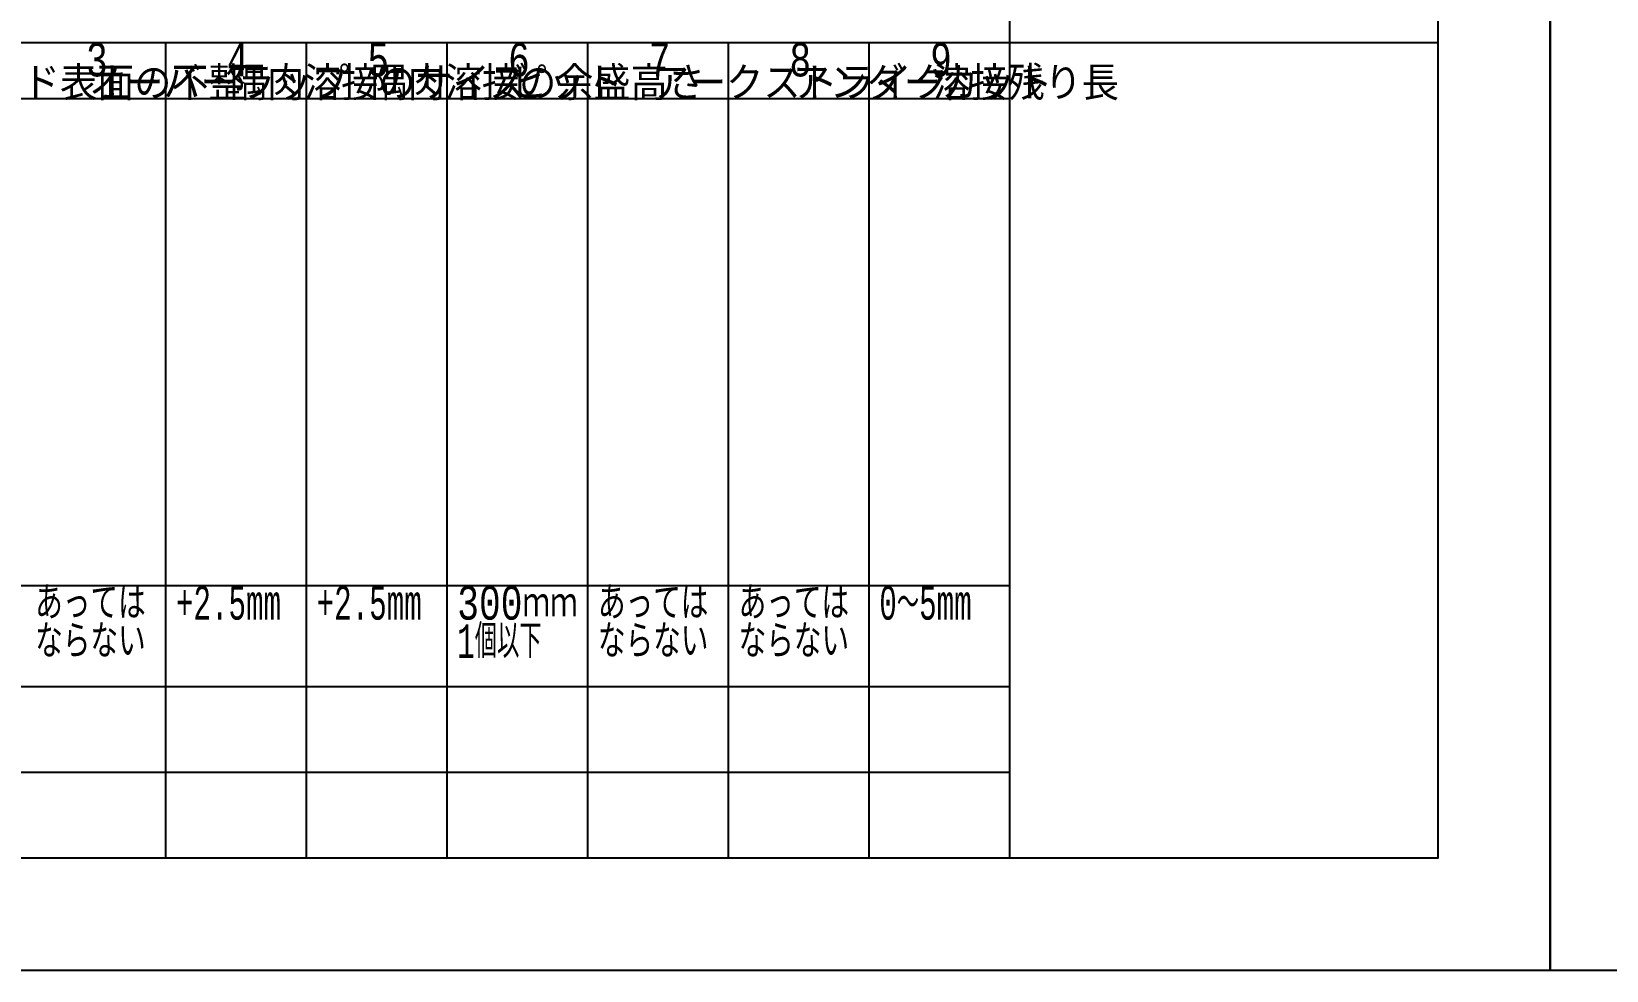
# Model space of a CAD drawing. Header units: millimetres. Extents: x 0 to 18796, y -11 to 7128.
# Drawn here: x 7624 to 8744, y 0 to 668 of the extents above; entities that cross this region are included whole.
import ezdxf
from ezdxf.enums import TextEntityAlignment as Align

# ---------------------------------------------------------------- set-up
doc = ezdxf.new("R2010")
doc.units = ezdxf.units.MM
doc.header["$LTSCALE"] = 5
doc.layers.get('0').update_dxf_attribs({"color": 255})
doc.layers.add('寸法', color=4, linetype='Continuous')
doc.layers.add('文字', color=7, linetype='Continuous')
doc.styles.add('DLSTANDARD1', font='monotxt.shx', dxfattribs={"width": 0.6, "bigfont": 'extfont'})
doc.styles.add('TATEGAKI', font='txt', dxfattribs={"bigfont": 'bigfont.shx'})

msp = doc.modelspace()

# ---------------------------------------------------------------- linework, layer by layer
at = {"linetype": 'Continuous', "lineweight": -3}
for p, q in [((5420, 660), (8624, 660)), ((5420, 620), (8320, 620)), ((5420, 273.709), (8320, 273.709)), ((5420, 201.936), (8320, 201.936)), ((5420, 140.968), (8320, 140.968))]:
    msp.add_line(p, q, dxfattribs=at)
for points in [[(5340, 2376), (8704, 2376), (8704, 0), (5340, 0)], [(8704, 2376), (12068, 2376), (12068, 0), (8704, 0)], [(5420, 2296), (8624, 2296), (8624, 80), (5420, 80)]]:
    msp.add_lwpolyline(points, close=True, dxfattribs=at)
at = {"layer": '寸法', "linetype": 'Continuous'}
for p, q in [((8320, 80), (8320, 700)), ((7720, 80), (7720, 660)), ((7820, 80), (7820, 660)), ((7920, 80), (7920, 660)), ((8020, 80), (8020, 660)), ((8120, 80), (8120, 660)), ((8220, 80), (8220, 660))]:
    msp.add_line(p, q, dxfattribs=at)

# ---------------------------------------------------------------- texts
at = {"layer": '文字', "color": 0, "linetype": 'Continuous', "ltscale": 6, "style": 'DLSTANDARD1'}
for s, width, p in [('3', 0.74375, (7663.207, 628.574)), ('4', 0.74375, (7763.207, 628.574)), ('5', 0.74375, (7863.207, 628.574)), ('6', 0.74375, (7963.207, 628.574)), ('7', 0.74375, (8063.207, 628.574)), ('8', 0.74375, (8163.207, 628.574)), ('あっては', 0.74375, (7627.094, 242.284)), ('+2.5mm', 0.6, (7727.094, 242.284)), ('+2.5mm', 0.6, (7827.094, 242.284)), ('300ｍｍ', 0.74375, (7927.094, 242.284)), ('あっては', 0.74375, (8027.094, 242.284)), ('あっては', 0.74375, (8127.094, 242.284)), ('ならない', 0.74375, (7627.094, 215.08)), ('1個以下', 0.6, (7927.094, 215.08)), ('ならない', 0.74375, (8027.094, 215.08)), ('ならない', 0.74375, (8127.094, 215.08))]:
    msp.add_text(s, height=24, dxfattribs=dict(at, width=width)).set_placement(p, align=Align.BOTTOM_LEFT)
at = {"layer": '文字', "color": 1, "linetype": 'Continuous', "ltscale": 6, "style": 'DLSTANDARD1'}
for s, width, p in [('9', 0.74375, (8263.207, 628.574)), ('0～5mm', 0.6, (8227.094, 242.284))]:
    msp.add_text(s, height=24, dxfattribs=dict(at, width=width)).set_placement(p, align=Align.BOTTOM_LEFT)
at = {"layer": '文字', "color": 0, "linetype": 'Continuous', "ltscale": 6, "style": 'TATEGAKI'}
for s, p in [('ビード表面の不整', (7565.476, 611.673)), ('オーバーラップ', (7665.476, 611.673)), ('隅肉溶接のサイズ', (7765.476, 611.673)), ('隅肉溶接の余盛高さ', (7865.476, 611.673)), ('ピット', (7965.476, 611.673)), ('アークストライク', (8065.476, 611.673)), ('アンダーカット', (8165.476, 611.673))]:
    msp.add_text(s, height=24, dxfattribs=at).set_placement(p, align=Align.BOTTOM_LEFT)
at = {"layer": '文字', "color": 1, "linetype": 'Continuous', "ltscale": 6, "style": 'TATEGAKI'}
msp.add_text('溶接残り長', height=24, dxfattribs=at).set_placement((8265.476, 611.673), align=Align.BOTTOM_LEFT)

doc.saveas('drawing.dxf')
